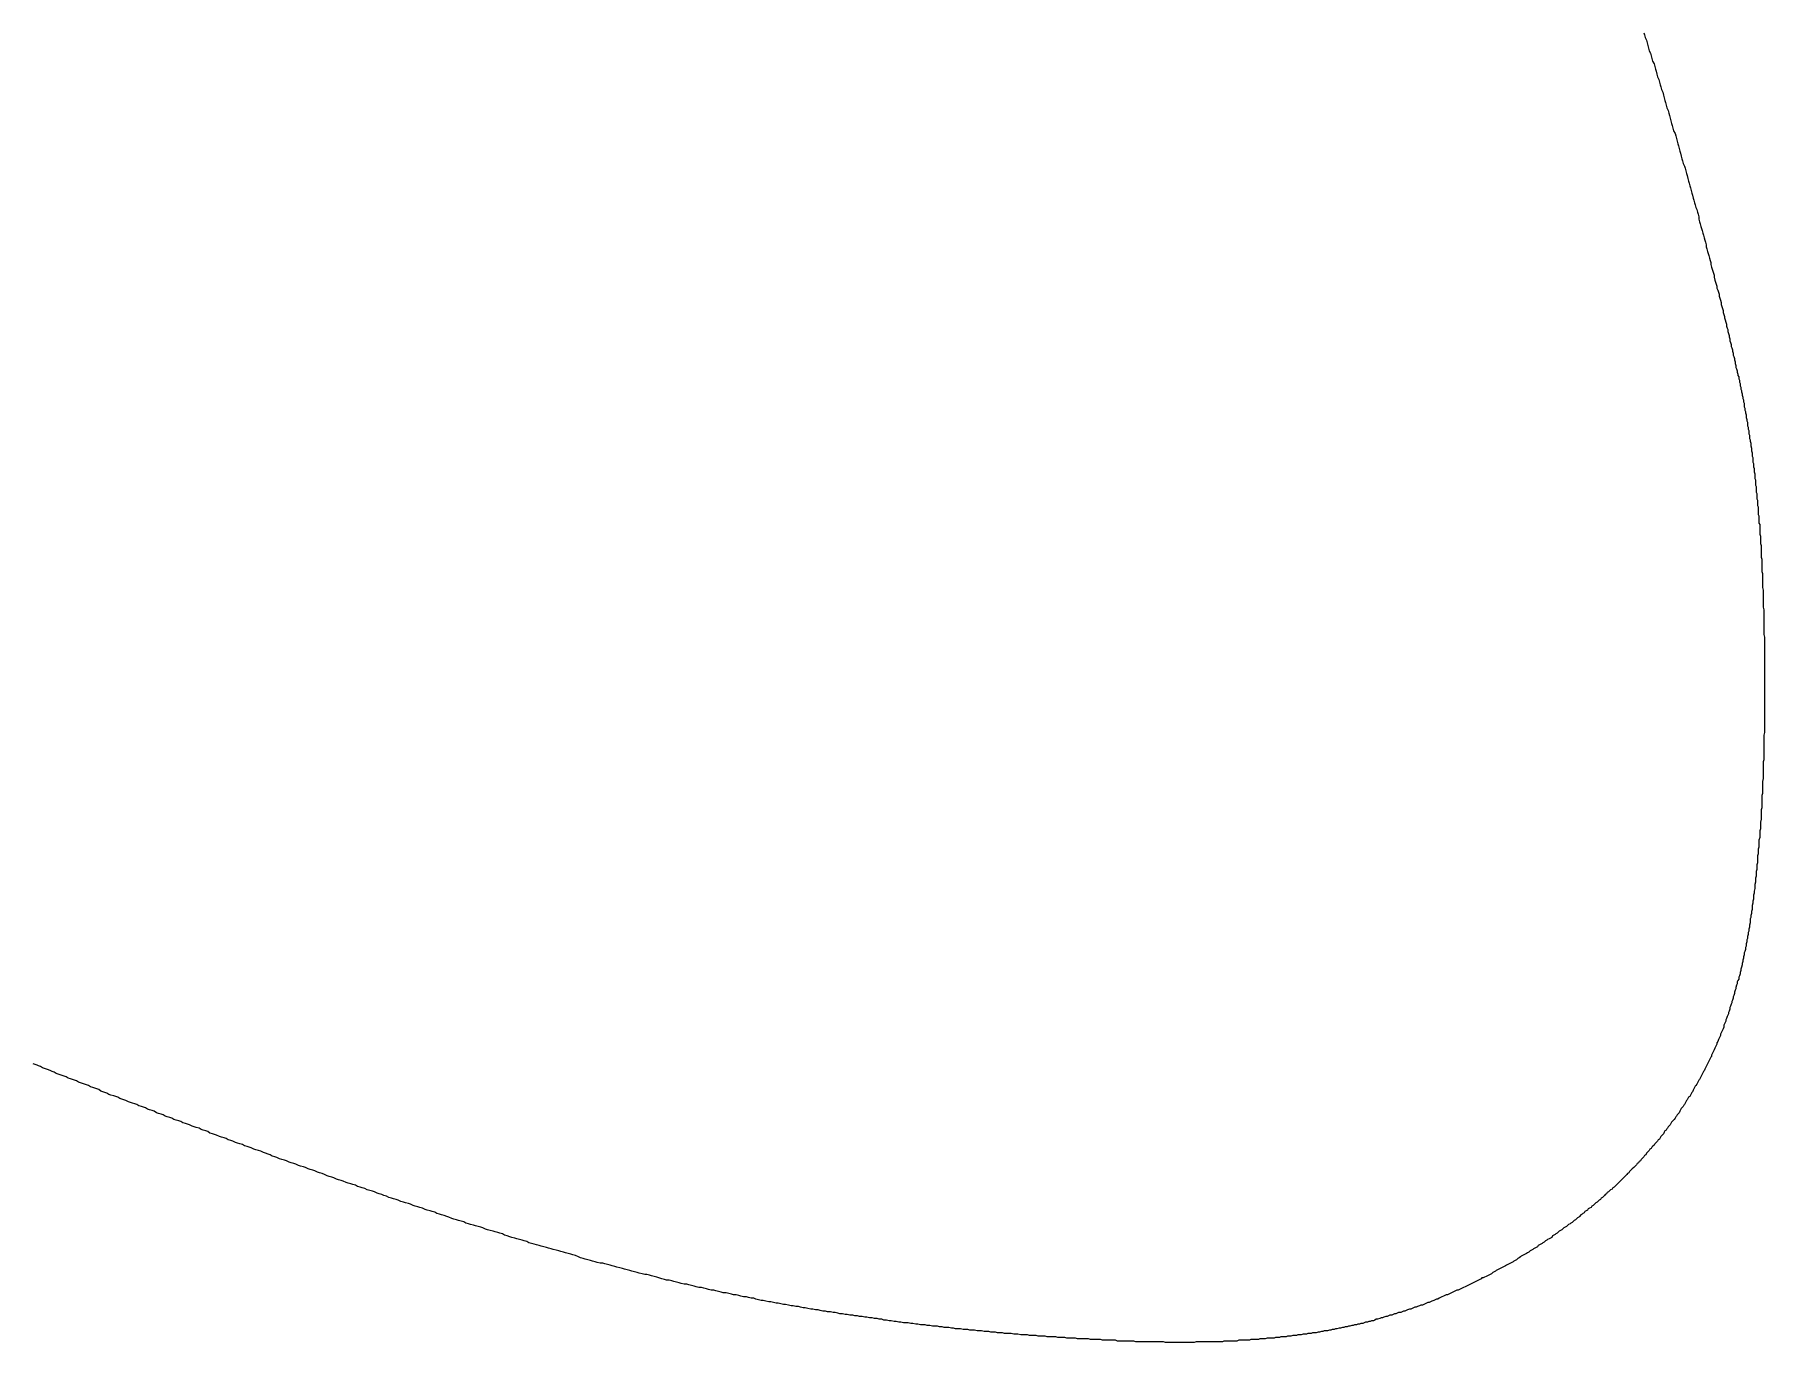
# Model space of a CAD drawing. Header units: millimetres. Extents: x 35 to 605, y 64 to 964.
# Drawn here: x 342.92 to 368.46, y 542.53 to 561.83 of the extents above; entities that cross this region are included whole.
import ezdxf

# ---------------------------------------------------------------- set-up
doc = ezdxf.new("R2010")
doc.units = ezdxf.units.MM

msp = doc.modelspace()

# ---------------------------------------------------------------- linework, layer by layer
msp.add_polyline3d([(366.677, 561.858, 0), (366.687, 561.828, 0), (366.697, 561.788, 0), (366.717, 561.748, 0), (366.727, 561.708, 0), (366.737, 561.668, 0), (366.747, 561.628, 0), (366.757, 561.588, 0), (366.777, 561.558, 0), (366.787, 561.518, 0), (366.797, 561.478, 0), (366.807, 561.438, 0), (366.827, 561.398, 0), (366.837, 561.358, 0), (366.847, 561.318, 0), (366.857, 561.288, 0), (366.867, 561.248, 0), (366.877, 561.208, 0), (366.897, 561.168, 0), (366.907, 561.128, 0), (366.917, 561.088, 0), (366.927, 561.058, 0), (366.937, 561.018, 0), (366.957, 560.978, 0), (366.967, 560.938, 0), (366.977, 560.898, 0), (366.987, 560.858, 0), (366.997, 560.828, 0), (367.007, 560.788, 0), (367.017, 560.748, 0), (367.037, 560.708, 0), (367.047, 560.668, 0), (367.057, 560.638, 0), (367.067, 560.598, 0), (367.077, 560.558, 0), (367.087, 560.518, 0), (367.097, 560.488, 0), (367.107, 560.448, 0), (367.117, 560.408, 0), (367.137, 560.368, 0), (367.147, 560.338, 0), (367.157, 560.298, 0), (367.167, 560.258, 0), (367.177, 560.218, 0), (367.187, 560.188, 0), (367.197, 560.148, 0), (367.207, 560.108, 0), (367.217, 560.078, 0), (367.227, 560.038, 0), (367.237, 559.998, 0), (367.247, 559.968, 0), (367.257, 559.928, 0), (367.277, 559.888, 0), (367.287, 559.858, 0), (367.297, 559.818, 0), (367.307, 559.778, 0), (367.317, 559.748, 0), (367.327, 559.708, 0), (367.337, 559.668, 0), (367.347, 559.638, 0), (367.357, 559.598, 0), (367.367, 559.568, 0), (367.377, 559.528, 0), (367.387, 559.488, 0), (367.397, 559.458, 0), (367.407, 559.418, 0), (367.417, 559.388, 0), (367.427, 559.348, 0), (367.437, 559.318, 0), (367.447, 559.278, 0), (367.457, 559.248, 0), (367.467, 559.208, 0), (367.477, 559.178, 0), (367.487, 559.138, 0), (367.487, 559.108, 0), (367.497, 559.068, 0), (367.507, 559.038, 0), (367.517, 558.998, 0), (367.527, 558.968, 0), (367.537, 558.938, 0), (367.547, 558.898, 0), (367.557, 558.868, 0), (367.567, 558.828, 0), (367.577, 558.798, 0), (367.587, 558.768, 0), (367.597, 558.728, 0), (367.597, 558.698, 0), (367.607, 558.668, 0), (367.617, 558.628, 0), (367.627, 558.598, 0), (367.637, 558.568, 0), (367.647, 558.528, 0), (367.657, 558.498, 0), (367.667, 558.468, 0), (367.667, 558.438, 0), (367.677, 558.398, 0), (367.687, 558.368, 0), (367.697, 558.338, 0), (367.707, 558.308, 0), (367.717, 558.278, 0), (367.717, 558.248, 0), (367.727, 558.208, 0), (367.737, 558.178, 0), (367.747, 558.148, 0), (367.757, 558.118, 0), (367.757, 558.088, 0), (367.767, 558.058, 0), (367.777, 558.028, 0), (367.787, 557.998, 0), (367.787, 557.968, 0), (367.797, 557.938, 0), (367.807, 557.908, 0), (367.817, 557.878, 0), (367.817, 557.848, 0), (367.827, 557.818, 0), (367.837, 557.788, 0), (367.847, 557.758, 0), (367.847, 557.728, 0), (367.857, 557.698, 0), (367.867, 557.668, 0), (367.867, 557.648, 0), (367.877, 557.618, 0), (367.887, 557.588, 0), (367.897, 557.558, 0), (367.897, 557.528, 0), (367.907, 557.498, 0), (367.917, 557.478, 0), (367.917, 557.448, 0), (367.927, 557.418, 0), (367.937, 557.388, 0), (367.937, 557.368, 0), (367.947, 557.338, 0), (367.947, 557.308, 0), (367.957, 557.288, 0), (367.967, 557.258, 0), (367.967, 557.228, 0), (367.977, 557.208, 0), (367.987, 557.178, 0), (367.987, 557.158, 0), (367.997, 557.128, 0), (367.997, 557.098, 0), (368.007, 557.078, 0), (368.017, 557.048, 0), (368.017, 557.028, 0), (368.027, 556.998, 0), (368.027, 556.978, 0), (368.037, 556.948, 0), (368.037, 556.918, 0), (368.047, 556.898, 0), (368.057, 556.868, 0), (368.057, 556.848, 0), (368.067, 556.818, 0), (368.067, 556.798, 0), (368.077, 556.778, 0), (368.077, 556.748, 0), (368.087, 556.728, 0), (368.087, 556.698, 0), (368.097, 556.678, 0), (368.097, 556.648, 0), (368.107, 556.628, 0), (368.107, 556.598, 0), (368.117, 556.578, 0), (368.117, 556.558, 0), (368.127, 556.528, 0), (368.127, 556.508, 0), (368.137, 556.478, 0), (368.137, 556.458, 0), (368.147, 556.438, 0), (368.147, 556.408, 0), (368.157, 556.388, 0), (368.157, 556.358, 0), (368.157, 556.338, 0), (368.167, 556.318, 0), (368.167, 556.288, 0), (368.177, 556.268, 0), (368.177, 556.248, 0), (368.187, 556.218, 0), (368.187, 556.198, 0), (368.187, 556.178, 0), (368.197, 556.148, 0), (368.197, 556.128, 0), (368.207, 556.108, 0), (368.207, 556.078, 0), (368.207, 556.058, 0), (368.217, 556.038, 0), (368.217, 556.008, 0), (368.227, 555.988, 0), (368.227, 555.968, 0), (368.227, 555.938, 0), (368.237, 555.918, 0), (368.237, 555.898, 0), (368.237, 555.868, 0), (368.247, 555.848, 0), (368.247, 555.828, 0), (368.257, 555.798, 0), (368.257, 555.778, 0), (368.257, 555.758, 0), (368.267, 555.728, 0), (368.267, 555.708, 0), (368.267, 555.688, 0), (368.277, 555.658, 0), (368.277, 555.638, 0), (368.277, 555.608, 0), (368.287, 555.588, 0), (368.287, 555.568, 0), (368.287, 555.538, 0), (368.287, 555.518, 0), (368.297, 555.498, 0), (368.297, 555.468, 0), (368.297, 555.448, 0), (368.307, 555.428, 0), (368.307, 555.398, 0), (368.307, 555.378, 0), (368.317, 555.348, 0), (368.317, 555.328, 0), (368.317, 555.308, 0), (368.317, 555.278, 0), (368.327, 555.258, 0), (368.327, 555.228, 0), (368.327, 555.208, 0), (368.327, 555.178, 0), (368.337, 555.158, 0), (368.337, 555.128, 0), (368.337, 555.108, 0), (368.337, 555.078, 0), (368.347, 555.058, 0), (368.347, 555.028, 0), (368.347, 555.008, 0), (368.347, 554.978, 0), (368.357, 554.958, 0), (368.357, 554.928, 0), (368.357, 554.908, 0), (368.357, 554.878, 0), (368.367, 554.858, 0), (368.367, 554.828, 0), (368.367, 554.808, 0), (368.367, 554.778, 0), (368.367, 554.748, 0), (368.377, 554.728, 0), (368.377, 554.698, 0), (368.377, 554.678, 0), (368.377, 554.648, 0), (368.377, 554.618, 0), (368.387, 554.598, 0), (368.387, 554.568, 0), (368.387, 554.538, 0), (368.387, 554.518, 0), (368.387, 554.488, 0), (368.387, 554.458, 0), (368.397, 554.428, 0), (368.397, 554.408, 0), (368.397, 554.378, 0), (368.397, 554.348, 0), (368.397, 554.318, 0), (368.407, 554.288, 0), (368.407, 554.268, 0), (368.407, 554.238, 0), (368.407, 554.208, 0), (368.407, 554.178, 0), (368.407, 554.148, 0), (368.407, 554.118, 0), (368.417, 554.088, 0), (368.417, 554.058, 0), (368.417, 554.028, 0), (368.417, 553.998, 0), (368.417, 553.968, 0), (368.417, 553.938, 0), (368.417, 553.908, 0), (368.427, 553.878, 0), (368.427, 553.848, 0), (368.427, 553.818, 0), (368.427, 553.788, 0), (368.427, 553.758, 0), (368.427, 553.728, 0), (368.427, 553.698, 0), (368.427, 553.668, 0), (368.437, 553.628, 0), (368.437, 553.598, 0), (368.437, 553.568, 0), (368.437, 553.538, 0), (368.437, 553.508, 0), (368.437, 553.468, 0), (368.437, 553.438, 0), (368.437, 553.408, 0), (368.437, 553.378, 0), (368.447, 553.338, 0), (368.447, 553.308, 0), (368.447, 553.278, 0), (368.447, 553.238, 0), (368.447, 553.208, 0), (368.447, 553.178, 0), (368.447, 553.138, 0), (368.447, 553.108, 0), (368.447, 553.078, 0), (368.447, 553.038, 0), (368.447, 553.008, 0), (368.447, 552.978, 0), (368.457, 552.938, 0), (368.457, 552.908, 0), (368.457, 552.868, 0), (368.457, 552.838, 0), (368.457, 552.798, 0), (368.457, 552.768, 0), (368.457, 552.738, 0), (368.457, 552.698, 0), (368.457, 552.668, 0), (368.457, 552.628, 0), (368.457, 552.598, 0), (368.457, 552.558, 0), (368.457, 552.528, 0), (368.457, 552.488, 0), (368.457, 552.458, 0), (368.457, 552.418, 0), (368.457, 552.388, 0), (368.457, 552.348, 0), (368.457, 552.318, 0), (368.457, 552.278, 0), (368.457, 552.238, 0), (368.457, 552.208, 0), (368.457, 552.168, 0), (368.457, 552.138, 0), (368.457, 552.098, 0), (368.457, 552.068, 0), (368.457, 552.028, 0), (368.457, 551.998, 0), (368.457, 551.958, 0), (368.457, 551.918, 0), (368.457, 551.888, 0), (368.457, 551.848, 0), (368.457, 551.818, 0), (368.457, 551.778, 0), (368.457, 551.738, 0), (368.457, 551.708, 0), (368.457, 551.668, 0), (368.457, 551.638, 0), (368.457, 551.598, 0), (368.457, 551.558, 0), (368.457, 551.528, 0), (368.447, 551.488, 0), (368.447, 551.458, 0), (368.447, 551.418, 0), (368.447, 551.378, 0), (368.447, 551.348, 0), (368.447, 551.308, 0), (368.447, 551.278, 0), (368.447, 551.238, 0), (368.447, 551.198, 0), (368.447, 551.168, 0), (368.447, 551.128, 0), (368.437, 551.098, 0), (368.437, 551.058, 0), (368.437, 551.028, 0), (368.437, 550.988, 0), (368.437, 550.948, 0), (368.437, 550.918, 0), (368.437, 550.878, 0), (368.437, 550.848, 0), (368.427, 550.808, 0), (368.427, 550.778, 0), (368.427, 550.738, 0), (368.427, 550.708, 0), (368.427, 550.668, 0), (368.427, 550.628, 0), (368.417, 550.598, 0), (368.417, 550.558, 0), (368.417, 550.528, 0), (368.417, 550.488, 0), (368.417, 550.458, 0), (368.417, 550.418, 0), (368.407, 550.388, 0), (368.407, 550.348, 0), (368.407, 550.318, 0), (368.407, 550.278, 0), (368.407, 550.248, 0), (368.397, 550.208, 0), (368.397, 550.178, 0), (368.397, 550.148, 0), (368.397, 550.108, 0), (368.387, 550.078, 0), (368.387, 550.038, 0), (368.387, 550.008, 0), (368.387, 549.978, 0), (368.377, 549.938, 0), (368.377, 549.908, 0), (368.377, 549.868, 0), (368.377, 549.838, 0), (368.367, 549.808, 0), (368.367, 549.768, 0), (368.367, 549.738, 0), (368.357, 549.708, 0), (368.357, 549.668, 0), (368.357, 549.638, 0), (368.357, 549.608, 0), (368.347, 549.578, 0), (368.347, 549.538, 0), (368.347, 549.508, 0), (368.337, 549.478, 0), (368.337, 549.448, 0), (368.337, 549.408, 0), (368.327, 549.378, 0), (368.327, 549.348, 0), (368.327, 549.318, 0), (368.317, 549.288, 0), (368.317, 549.258, 0), (368.317, 549.228, 0), (368.307, 549.188, 0), (368.307, 549.158, 0), (368.297, 549.128, 0), (368.297, 549.098, 0), (368.297, 549.068, 0), (368.287, 549.038, 0), (368.287, 549.008, 0), (368.277, 548.978, 0), (368.277, 548.948, 0), (368.277, 548.918, 0), (368.267, 548.888, 0), (368.267, 548.858, 0), (368.257, 548.828, 0), (368.257, 548.798, 0), (368.247, 548.778, 0), (368.247, 548.748, 0), (368.247, 548.718, 0), (368.237, 548.688, 0), (368.237, 548.658, 0), (368.227, 548.628, 0), (368.227, 548.598, 0), (368.217, 548.578, 0), (368.217, 548.548, 0), (368.207, 548.518, 0), (368.207, 548.488, 0), (368.197, 548.468, 0), (368.197, 548.438, 0), (368.187, 548.408, 0), (368.187, 548.378, 0), (368.177, 548.358, 0), (368.177, 548.328, 0), (368.167, 548.298, 0), (368.157, 548.278, 0), (368.157, 548.248, 0), (368.147, 548.218, 0), (368.147, 548.198, 0), (368.137, 548.168, 0), (368.137, 548.148, 0), (368.127, 548.118, 0), (368.127, 548.098, 0), (368.117, 548.068, 0), (368.107, 548.038, 0), (368.107, 548.018, 0), (368.097, 547.988, 0), (368.097, 547.968, 0), (368.087, 547.938, 0), (368.077, 547.918, 0), (368.077, 547.888, 0), (368.067, 547.868, 0), (368.057, 547.848, 0), (368.057, 547.818, 0), (368.047, 547.798, 0), (368.037, 547.768, 0), (368.037, 547.748, 0), (368.027, 547.728, 0), (368.017, 547.698, 0), (368.017, 547.678, 0), (368.007, 547.648, 0), (367.997, 547.628, 0), (367.997, 547.608, 0), (367.987, 547.578, 0), (367.977, 547.558, 0), (367.977, 547.538, 0), (367.967, 547.518, 0), (367.957, 547.488, 0), (367.947, 547.468, 0), (367.947, 547.448, 0), (367.937, 547.418, 0), (367.927, 547.398, 0), (367.927, 547.378, 0), (367.917, 547.358, 0), (367.907, 547.338, 0), (367.897, 547.308, 0), (367.887, 547.288, 0), (367.887, 547.268, 0), (367.877, 547.248, 0), (367.867, 547.228, 0), (367.857, 547.208, 0), (367.857, 547.178, 0), (367.847, 547.158, 0), (367.837, 547.138, 0), (367.827, 547.118, 0), (367.817, 547.098, 0), (367.807, 547.078, 0), (367.807, 547.058, 0), (367.797, 547.038, 0), (367.787, 547.018, 0), (367.777, 546.998, 0), (367.767, 546.968, 0), (367.757, 546.948, 0), (367.757, 546.928, 0), (367.747, 546.908, 0), (367.737, 546.888, 0), (367.727, 546.868, 0), (367.717, 546.848, 0), (367.707, 546.828, 0), (367.697, 546.808, 0), (367.687, 546.788, 0), (367.677, 546.768, 0), (367.677, 546.748, 0), (367.667, 546.738, 0), (367.657, 546.718, 0), (367.647, 546.698, 0), (367.637, 546.678, 0), (367.627, 546.658, 0), (367.617, 546.638, 0), (367.607, 546.618, 0), (367.597, 546.598, 0), (367.587, 546.578, 0), (367.577, 546.558, 0), (367.567, 546.538, 0), (367.557, 546.528, 0), (367.547, 546.508, 0), (367.537, 546.488, 0), (367.527, 546.468, 0), (367.517, 546.448, 0), (367.507, 546.428, 0), (367.497, 546.408, 0), (367.487, 546.398, 0), (367.477, 546.378, 0), (367.467, 546.358, 0), (367.457, 546.338, 0), (367.447, 546.318, 0), (367.437, 546.308, 0), (367.427, 546.288, 0), (367.417, 546.268, 0), (367.407, 546.248, 0), (367.397, 546.228, 0), (367.387, 546.218, 0), (367.377, 546.198, 0), (367.367, 546.178, 0), (367.357, 546.158, 0), (367.337, 546.148, 0), (367.327, 546.128, 0), (367.317, 546.108, 0), (367.307, 546.098, 0), (367.297, 546.078, 0), (367.287, 546.058, 0), (367.277, 546.038, 0), (367.267, 546.028, 0), (367.257, 546.008, 0), (367.237, 545.988, 0), (367.227, 545.978, 0), (367.217, 545.958, 0), (367.207, 545.938, 0), (367.197, 545.918, 0), (367.187, 545.908, 0), (367.167, 545.888, 0), (367.157, 545.868, 0), (367.147, 545.858, 0), (367.137, 545.838, 0), (367.127, 545.818, 0), (367.117, 545.808, 0), (367.097, 545.788, 0), (367.087, 545.778, 0), (367.077, 545.758, 0), (367.067, 545.738, 0), (367.057, 545.728, 0), (367.037, 545.708, 0), (367.027, 545.688, 0), (367.017, 545.678, 0), (367.007, 545.658, 0), (366.987, 545.648, 0), (366.977, 545.628, 0), (366.967, 545.608, 0), (366.957, 545.598, 0), (366.937, 545.578, 0), (366.927, 545.568, 0), (366.917, 545.548, 0), (366.907, 545.528, 0), (366.887, 545.518, 0), (366.877, 545.498, 0), (366.867, 545.488, 0), (366.847, 545.468, 0), (366.837, 545.458, 0), (366.827, 545.438, 0), (366.807, 545.418, 0), (366.797, 545.408, 0), (366.787, 545.388, 0), (366.767, 545.378, 0), (366.757, 545.358, 0), (366.747, 545.348, 0), (366.727, 545.328, 0), (366.717, 545.318, 0), (366.707, 545.298, 0), (366.687, 545.288, 0), (366.677, 545.268, 0), (366.667, 545.258, 0), (366.647, 545.238, 0), (366.637, 545.228, 0), (366.627, 545.208, 0), (366.607, 545.198, 0), (366.597, 545.178, 0), (366.577, 545.168, 0), (366.567, 545.148, 0), (366.557, 545.138, 0), (366.537, 545.118, 0), (366.527, 545.108, 0), (366.507, 545.088, 0), (366.497, 545.078, 0), (366.477, 545.058, 0), (366.467, 545.048, 0), (366.457, 545.028, 0), (366.437, 545.018, 0), (366.427, 545.008, 0), (366.407, 544.988, 0), (366.397, 544.978, 0), (366.377, 544.958, 0), (366.367, 544.948, 0), (366.347, 544.928, 0), (366.337, 544.918, 0), (366.327, 544.908, 0), (366.307, 544.888, 0), (366.297, 544.878, 0), (366.277, 544.858, 0), (366.267, 544.848, 0), (366.247, 544.828, 0), (366.237, 544.818, 0), (366.217, 544.808, 0), (366.207, 544.788, 0), (366.187, 544.778, 0), (366.177, 544.768, 0), (366.157, 544.748, 0), (366.137, 544.738, 0), (366.127, 544.718, 0), (366.107, 544.708, 0), (366.097, 544.698, 0), (366.077, 544.678, 0), (366.067, 544.668, 0), (366.047, 544.658, 0), (366.037, 544.638, 0), (366.017, 544.628, 0), (366.007, 544.618, 0), (365.987, 544.598, 0), (365.967, 544.588, 0), (365.957, 544.578, 0), (365.937, 544.558, 0), (365.927, 544.548, 0), (365.907, 544.538, 0), (365.897, 544.518, 0), (365.877, 544.508, 0), (365.857, 544.498, 0), (365.847, 544.478, 0), (365.827, 544.468, 0), (365.807, 544.458, 0), (365.797, 544.438, 0), (365.777, 544.428, 0), (365.767, 544.418, 0), (365.747, 544.408, 0), (365.727, 544.388, 0), (365.717, 544.378, 0), (365.697, 544.368, 0), (365.677, 544.348, 0), (365.667, 544.338, 0), (365.647, 544.328, 0), (365.637, 544.318, 0), (365.617, 544.298, 0), (365.597, 544.288, 0), (365.587, 544.278, 0), (365.567, 544.268, 0), (365.547, 544.248, 0), (365.537, 544.238, 0), (365.517, 544.228, 0), (365.497, 544.218, 0), (365.487, 544.208, 0), (365.467, 544.188, 0), (365.447, 544.178, 0), (365.427, 544.168, 0), (365.417, 544.158, 0), (365.397, 544.138, 0), (365.377, 544.128, 0), (365.367, 544.118, 0), (365.347, 544.108, 0), (365.327, 544.098, 0), (365.317, 544.078, 0), (365.297, 544.068, 0), (365.277, 544.058, 0), (365.257, 544.048, 0), (365.247, 544.038, 0), (365.227, 544.028, 0), (365.207, 544.008, 0), (365.187, 543.998, 0), (365.177, 543.988, 0), (365.157, 543.978, 0), (365.137, 543.968, 0), (365.117, 543.958, 0), (365.107, 543.938, 0), (365.087, 543.928, 0), (365.067, 543.918, 0), (365.047, 543.908, 0), (365.037, 543.898, 0), (365.017, 543.888, 0), (364.997, 543.878, 0), (364.977, 543.858, 0), (364.957, 543.848, 0), (364.947, 543.838, 0), (364.927, 543.828, 0), (364.907, 543.818, 0), (364.887, 543.808, 0), (364.867, 543.798, 0), (364.857, 543.788, 0), (364.837, 543.778, 0), (364.817, 543.768, 0), (364.797, 543.748, 0), (364.777, 543.738, 0), (364.757, 543.728, 0), (364.747, 543.718, 0), (364.727, 543.708, 0), (364.707, 543.698, 0), (364.687, 543.688, 0), (364.667, 543.678, 0), (364.647, 543.668, 0), (364.637, 543.658, 0), (364.617, 543.648, 0), (364.597, 543.638, 0), (364.577, 543.628, 0), (364.557, 543.618, 0), (364.537, 543.608, 0), (364.517, 543.598, 0), (364.497, 543.588, 0), (364.487, 543.578, 0), (364.467, 543.568, 0), (364.447, 543.558, 0), (364.427, 543.538, 0), (364.407, 543.528, 0), (364.387, 543.518, 0), (364.367, 543.508, 0), (364.347, 543.498, 0), (364.327, 543.488, 0), (364.307, 543.478, 0), (364.287, 543.478, 0), (364.277, 543.468, 0), (364.257, 543.458, 0), (364.237, 543.448, 0), (364.217, 543.438, 0), (364.197, 543.428, 0), (364.177, 543.418, 0), (364.157, 543.408, 0), (364.137, 543.398, 0), (364.117, 543.388, 0), (364.097, 543.378, 0), (364.077, 543.368, 0), (364.057, 543.358, 0), (364.037, 543.348, 0), (364.017, 543.338, 0), (363.997, 543.328, 0), (363.977, 543.318, 0), (363.957, 543.308, 0), (363.937, 543.298, 0), (363.917, 543.298, 0), (363.897, 543.288, 0), (363.877, 543.278, 0), (363.857, 543.268, 0), (363.837, 543.258, 0), (363.817, 543.248, 0), (363.797, 543.238, 0), (363.777, 543.228, 0), (363.757, 543.228, 0), (363.737, 543.218, 0), (363.717, 543.208, 0), (363.697, 543.198, 0), (363.677, 543.188, 0), (363.657, 543.178, 0), (363.637, 543.168, 0), (363.617, 543.168, 0), (363.597, 543.158, 0), (363.577, 543.148, 0), (363.547, 543.138, 0), (363.527, 543.128, 0), (363.507, 543.118, 0), (363.487, 543.118, 0), (363.467, 543.108, 0), (363.447, 543.098, 0), (363.427, 543.088, 0), (363.407, 543.078, 0), (363.387, 543.078, 0), (363.367, 543.068, 0), (363.337, 543.058, 0), (363.317, 543.048, 0), (363.297, 543.048, 0), (363.277, 543.038, 0), (363.257, 543.028, 0), (363.237, 543.018, 0), (363.217, 543.018, 0), (363.187, 543.008, 0), (363.167, 542.998, 0), (363.147, 542.988, 0), (363.127, 542.988, 0), (363.107, 542.978, 0), (363.087, 542.968, 0), (363.057, 542.968, 0), (363.037, 542.958, 0), (363.017, 542.948, 0), (362.997, 542.948, 0), (362.977, 542.938, 0), (362.957, 542.928, 0), (362.927, 542.928, 0), (362.907, 542.918, 0), (362.887, 542.908, 0), (362.867, 542.908, 0), (362.837, 542.898, 0), (362.817, 542.888, 0), (362.797, 542.888, 0), (362.777, 542.878, 0), (362.747, 542.868, 0), (362.727, 542.868, 0), (362.707, 542.858, 0), (362.687, 542.848, 0), (362.657, 542.848, 0), (362.637, 542.838, 0), (362.617, 542.838, 0), (362.597, 542.828, 0), (362.567, 542.828, 0), (362.547, 542.818, 0), (362.527, 542.808, 0), (362.497, 542.808, 0), (362.477, 542.798, 0), (362.457, 542.798, 0), (362.437, 542.788, 0), (362.407, 542.788, 0), (362.387, 542.778, 0), (362.367, 542.778, 0), (362.337, 542.768, 0), (362.317, 542.768, 0), (362.297, 542.758, 0), (362.267, 542.758, 0), (362.247, 542.748, 0), (362.227, 542.748, 0), (362.197, 542.738, 0), (362.177, 542.738, 0), (362.147, 542.728, 0), (362.127, 542.728, 0), (362.107, 542.718, 0), (362.077, 542.718, 0), (362.057, 542.708, 0), (362.037, 542.708, 0), (362.007, 542.698, 0), (361.987, 542.698, 0), (361.957, 542.698, 0), (361.937, 542.688, 0), (361.917, 542.688, 0), (361.887, 542.678, 0), (361.867, 542.678, 0), (361.837, 542.668, 0), (361.817, 542.668, 0), (361.787, 542.668, 0), (361.767, 542.658, 0), (361.737, 542.658, 0), (361.717, 542.658, 0), (361.697, 542.648, 0), (361.667, 542.648, 0), (361.647, 542.648, 0), (361.617, 542.638, 0), (361.597, 542.638, 0), (361.567, 542.638, 0), (361.547, 542.628, 0), (361.517, 542.628, 0), (361.497, 542.628, 0), (361.467, 542.618, 0), (361.447, 542.618, 0), (361.417, 542.618, 0), (361.397, 542.608, 0), (361.367, 542.608, 0), (361.347, 542.608, 0), (361.317, 542.608, 0), (361.297, 542.598, 0), (361.267, 542.598, 0), (361.237, 542.598, 0), (361.217, 542.588, 0), (361.187, 542.588, 0), (361.167, 542.588, 0), (361.137, 542.588, 0), (361.117, 542.588, 0), (361.087, 542.578, 0), (361.057, 542.578, 0), (361.037, 542.578, 0), (361.007, 542.578, 0), (360.987, 542.568, 0), (360.957, 542.568, 0), (360.927, 542.568, 0), (360.907, 542.568, 0), (360.877, 542.568, 0), (360.857, 542.558, 0), (360.827, 542.558, 0), (360.797, 542.558, 0), (360.777, 542.558, 0), (360.747, 542.558, 0), (360.717, 542.558, 0), (360.697, 542.558, 0), (360.667, 542.548, 0), (360.637, 542.548, 0), (360.617, 542.548, 0), (360.587, 542.548, 0), (360.557, 542.548, 0), (360.537, 542.548, 0), (360.507, 542.548, 0), (360.477, 542.548, 0), (360.457, 542.538, 0), (360.427, 542.538, 0), (360.397, 542.538, 0), (360.367, 542.538, 0), (360.347, 542.538, 0), (360.317, 542.538, 0), (360.287, 542.538, 0), (360.257, 542.538, 0), (360.237, 542.538, 0), (360.207, 542.538, 0), (360.177, 542.538, 0), (360.147, 542.538, 0), (360.127, 542.538, 0), (360.097, 542.538, 0), (360.067, 542.538, 0), (360.037, 542.528, 0), (360.007, 542.528, 0), (359.987, 542.528, 0), (359.957, 542.528, 0), (359.927, 542.528, 0), (359.897, 542.528, 0), (359.867, 542.528, 0), (359.837, 542.528, 0), (359.817, 542.528, 0), (359.787, 542.528, 0), (359.757, 542.528, 0), (359.727, 542.528, 0), (359.697, 542.528, 0), (359.667, 542.528, 0), (359.637, 542.528, 0), (359.617, 542.528, 0), (359.587, 542.538, 0), (359.557, 542.538, 0), (359.527, 542.538, 0), (359.497, 542.538, 0), (359.467, 542.538, 0), (359.437, 542.538, 0), (359.407, 542.538, 0), (359.377, 542.538, 0), (359.347, 542.538, 0), (359.317, 542.538, 0), (359.297, 542.538, 0), (359.267, 542.538, 0), (359.237, 542.538, 0), (359.207, 542.538, 0), (359.177, 542.538, 0), (359.147, 542.548, 0), (359.117, 542.548, 0), (359.087, 542.548, 0), (359.057, 542.548, 0), (359.027, 542.548, 0), (358.997, 542.548, 0), (358.967, 542.548, 0), (358.937, 542.548, 0), (358.907, 542.548, 0), (358.877, 542.558, 0), (358.847, 542.558, 0), (358.817, 542.558, 0), (358.777, 542.558, 0), (358.747, 542.558, 0), (358.717, 542.558, 0), (358.687, 542.558, 0), (358.657, 542.568, 0), (358.627, 542.568, 0), (358.597, 542.568, 0), (358.567, 542.568, 0), (358.537, 542.568, 0), (358.507, 542.568, 0), (358.477, 542.578, 0), (358.437, 542.578, 0), (358.407, 542.578, 0), (358.377, 542.578, 0), (358.347, 542.578, 0), (358.317, 542.578, 0), (358.287, 542.588, 0), (358.257, 542.588, 0), (358.217, 542.588, 0), (358.187, 542.588, 0), (358.157, 542.588, 0), (358.127, 542.598, 0), (358.097, 542.598, 0), (358.057, 542.598, 0), (358.027, 542.598, 0), (357.997, 542.608, 0), (357.967, 542.608, 0), (357.937, 542.608, 0), (357.897, 542.608, 0), (357.867, 542.608, 0), (357.837, 542.618, 0), (357.807, 542.618, 0), (357.767, 542.618, 0), (357.737, 542.618, 0), (357.707, 542.628, 0), (357.677, 542.628, 0), (357.637, 542.628, 0), (357.607, 542.628, 0), (357.577, 542.638, 0), (357.537, 542.638, 0), (357.507, 542.638, 0), (357.477, 542.638, 0), (357.437, 542.648, 0), (357.407, 542.648, 0), (357.377, 542.648, 0), (357.337, 542.658, 0), (357.307, 542.658, 0), (357.277, 542.658, 0), (357.237, 542.658, 0), (357.207, 542.668, 0), (357.177, 542.668, 0), (357.137, 542.668, 0), (357.107, 542.678, 0), (357.067, 542.678, 0), (357.037, 542.678, 0), (357.007, 542.688, 0), (356.967, 542.688, 0), (356.937, 542.688, 0), (356.897, 542.698, 0), (356.867, 542.698, 0), (356.837, 542.698, 0), (356.797, 542.708, 0), (356.767, 542.708, 0), (356.727, 542.708, 0), (356.697, 542.718, 0), (356.657, 542.718, 0), (356.627, 542.718, 0), (356.587, 542.728, 0), (356.557, 542.728, 0), (356.517, 542.728, 0), (356.487, 542.738, 0), (356.457, 542.738, 0), (356.417, 542.748, 0), (356.387, 542.748, 0), (356.347, 542.748, 0), (356.317, 542.758, 0), (356.277, 542.758, 0), (356.247, 542.768, 0), (356.207, 542.768, 0), (356.177, 542.768, 0), (356.137, 542.778, 0), (356.097, 542.778, 0), (356.067, 542.788, 0), (356.027, 542.788, 0), (355.997, 542.788, 0), (355.957, 542.798, 0), (355.927, 542.798, 0), (355.887, 542.808, 0), (355.857, 542.808, 0), (355.817, 542.818, 0), (355.787, 542.818, 0), (355.747, 542.818, 0), (355.707, 542.828, 0), (355.677, 542.828, 0), (355.637, 542.838, 0), (355.607, 542.838, 0), (355.567, 542.848, 0), (355.537, 542.848, 0), (355.497, 542.858, 0), (355.457, 542.858, 0), (355.427, 542.868, 0), (355.387, 542.868, 0), (355.357, 542.878, 0), (355.317, 542.878, 0), (355.287, 542.888, 0), (355.247, 542.888, 0), (355.207, 542.898, 0), (355.177, 542.898, 0), (355.137, 542.908, 0), (355.097, 542.908, 0), (355.067, 542.918, 0), (355.027, 542.918, 0), (354.997, 542.928, 0), (354.957, 542.928, 0), (354.917, 542.938, 0), (354.887, 542.938, 0), (354.847, 542.948, 0), (354.807, 542.948, 0), (354.777, 542.958, 0), (354.737, 542.968, 0), (354.707, 542.968, 0), (354.667, 542.978, 0), (354.627, 542.978, 0), (354.597, 542.988, 0), (354.557, 542.988, 0), (354.517, 542.998, 0), (354.487, 543.008, 0), (354.447, 543.008, 0), (354.407, 543.018, 0), (354.377, 543.018, 0), (354.337, 543.028, 0), (354.297, 543.038, 0), (354.267, 543.038, 0), (354.227, 543.048, 0), (354.197, 543.058, 0), (354.157, 543.058, 0), (354.117, 543.068, 0), (354.087, 543.068, 0), (354.047, 543.078, 0), (354.007, 543.088, 0), (353.977, 543.088, 0), (353.937, 543.098, 0), (353.897, 543.108, 0), (353.867, 543.108, 0), (353.827, 543.118, 0), (353.787, 543.128, 0), (353.757, 543.128, 0), (353.717, 543.138, 0), (353.677, 543.148, 0), (353.647, 543.148, 0), (353.607, 543.158, 0), (353.567, 543.168, 0), (353.537, 543.178, 0), (353.497, 543.178, 0), (353.457, 543.188, 0), (353.427, 543.198, 0), (353.387, 543.198, 0), (353.347, 543.208, 0), (353.317, 543.218, 0), (353.277, 543.228, 0), (353.237, 543.228, 0), (353.207, 543.238, 0), (353.167, 543.248, 0), (353.127, 543.258, 0), (353.087, 543.258, 0), (353.057, 543.268, 0), (353.017, 543.278, 0), (352.977, 543.288, 0), (352.947, 543.298, 0), (352.907, 543.298, 0), (352.867, 543.308, 0), (352.837, 543.318, 0), (352.797, 543.328, 0), (352.767, 543.338, 0), (352.727, 543.338, 0), (352.687, 543.348, 0), (352.657, 543.358, 0), (352.617, 543.368, 0), (352.577, 543.378, 0), (352.547, 543.388, 0), (352.507, 543.388, 0), (352.467, 543.398, 0), (352.437, 543.408, 0), (352.397, 543.418, 0), (352.357, 543.428, 0), (352.327, 543.438, 0), (352.287, 543.448, 0), (352.247, 543.448, 0), (352.217, 543.458, 0), (352.177, 543.468, 0), (352.137, 543.478, 0), (352.107, 543.488, 0), (352.067, 543.498, 0), (352.027, 543.508, 0), (351.997, 543.518, 0), (351.957, 543.528, 0), (351.927, 543.528, 0), (351.887, 543.538, 0), (351.847, 543.548, 0), (351.817, 543.558, 0), (351.777, 543.568, 0), (351.737, 543.578, 0), (351.707, 543.588, 0), (351.667, 543.598, 0), (351.627, 543.608, 0), (351.597, 543.618, 0), (351.557, 543.628, 0), (351.517, 543.638, 0), (351.487, 543.648, 0), (351.447, 543.658, 0), (351.417, 543.668, 0), (351.377, 543.678, 0), (351.337, 543.688, 0), (351.307, 543.698, 0), (351.267, 543.698, 0), (351.227, 543.708, 0), (351.197, 543.718, 0), (351.157, 543.728, 0), (351.127, 543.738, 0), (351.087, 543.748, 0), (351.047, 543.758, 0), (351.017, 543.768, 0), (350.977, 543.778, 0), (350.947, 543.788, 0), (350.907, 543.808, 0), (350.867, 543.818, 0), (350.837, 543.828, 0), (350.797, 543.838, 0), (350.757, 543.848, 0), (350.727, 543.858, 0), (350.687, 543.868, 0), (350.657, 543.878, 0), (350.617, 543.888, 0), (350.577, 543.898, 0), (350.547, 543.908, 0), (350.507, 543.918, 0), (350.477, 543.928, 0), (350.437, 543.938, 0), (350.397, 543.948, 0), (350.367, 543.958, 0), (350.327, 543.968, 0), (350.297, 543.978, 0), (350.257, 543.988, 0), (350.217, 543.998, 0), (350.187, 544.018, 0), (350.147, 544.028, 0), (350.117, 544.038, 0), (350.077, 544.048, 0), (350.037, 544.058, 0), (350.007, 544.068, 0), (349.967, 544.078, 0), (349.937, 544.088, 0), (349.897, 544.098, 0), (349.857, 544.108, 0), (349.827, 544.128, 0), (349.787, 544.138, 0), (349.757, 544.148, 0), (349.717, 544.158, 0), (349.687, 544.168, 0), (349.647, 544.178, 0), (349.607, 544.188, 0), (349.577, 544.198, 0), (349.537, 544.218, 0), (349.507, 544.228, 0), (349.467, 544.238, 0), (349.427, 544.248, 0), (349.397, 544.258, 0), (349.357, 544.268, 0), (349.327, 544.278, 0), (349.287, 544.288, 0), (349.257, 544.308, 0), (349.217, 544.318, 0), (349.177, 544.328, 0), (349.147, 544.338, 0), (349.107, 544.348, 0), (349.077, 544.358, 0), (349.037, 544.378, 0), (349.007, 544.388, 0), (348.967, 544.398, 0), (348.927, 544.408, 0), (348.897, 544.418, 0), (348.857, 544.428, 0), (348.827, 544.448, 0), (348.787, 544.458, 0), (348.757, 544.468, 0), (348.717, 544.478, 0), (348.687, 544.488, 0), (348.647, 544.508, 0), (348.607, 544.518, 0), (348.577, 544.528, 0), (348.537, 544.538, 0), (348.507, 544.548, 0), (348.467, 544.568, 0), (348.437, 544.578, 0), (348.397, 544.588, 0), (348.367, 544.598, 0), (348.327, 544.608, 0), (348.287, 544.628, 0), (348.257, 544.638, 0), (348.217, 544.648, 0), (348.187, 544.658, 0), (348.147, 544.668, 0), (348.117, 544.688, 0), (348.077, 544.698, 0), (348.047, 544.708, 0), (348.007, 544.718, 0), (347.977, 544.728, 0), (347.937, 544.748, 0), (347.907, 544.758, 0), (347.867, 544.768, 0), (347.827, 544.778, 0), (347.797, 544.798, 0), (347.757, 544.808, 0), (347.727, 544.818, 0), (347.687, 544.828, 0), (347.657, 544.848, 0), (347.617, 544.858, 0), (347.587, 544.868, 0), (347.547, 544.878, 0), (347.517, 544.888, 0), (347.477, 544.908, 0), (347.447, 544.918, 0), (347.407, 544.928, 0), (347.377, 544.938, 0), (347.337, 544.958, 0), (347.307, 544.968, 0), (347.267, 544.978, 0), (347.237, 544.988, 0), (347.197, 545.008, 0), (347.167, 545.018, 0), (347.127, 545.028, 0), (347.097, 545.038, 0), (347.057, 545.058, 0), (347.027, 545.068, 0), (346.987, 545.078, 0), (346.957, 545.088, 0), (346.917, 545.108, 0), (346.887, 545.118, 0), (346.847, 545.128, 0), (346.817, 545.138, 0), (346.777, 545.158, 0), (346.747, 545.168, 0), (346.707, 545.178, 0), (346.677, 545.188, 0), (346.637, 545.208, 0), (346.607, 545.218, 0), (346.567, 545.228, 0), (346.537, 545.238, 0), (346.497, 545.258, 0), (346.467, 545.268, 0), (346.427, 545.278, 0), (346.397, 545.298, 0), (346.367, 545.308, 0), (346.327, 545.318, 0), (346.297, 545.328, 0), (346.257, 545.348, 0), (346.227, 545.358, 0), (346.187, 545.368, 0), (346.157, 545.378, 0), (346.117, 545.398, 0), (346.087, 545.408, 0), (346.057, 545.418, 0), (346.017, 545.428, 0), (345.987, 545.448, 0), (345.947, 545.458, 0), (345.917, 545.468, 0), (345.887, 545.478, 0), (345.847, 545.498, 0), (345.817, 545.508, 0), (345.777, 545.518, 0), (345.747, 545.538, 0), (345.717, 545.548, 0), (345.677, 545.558, 0), (345.647, 545.568, 0), (345.607, 545.588, 0), (345.577, 545.598, 0), (345.547, 545.608, 0), (345.507, 545.618, 0), (345.477, 545.638, 0), (345.447, 545.648, 0), (345.407, 545.658, 0), (345.377, 545.668, 0), (345.347, 545.688, 0), (345.307, 545.698, 0), (345.277, 545.708, 0), (345.247, 545.718, 0), (345.207, 545.738, 0), (345.177, 545.748, 0), (345.147, 545.758, 0), (345.107, 545.768, 0), (345.077, 545.788, 0), (345.047, 545.798, 0), (345.007, 545.808, 0), (344.977, 545.818, 0), (344.947, 545.838, 0), (344.917, 545.848, 0), (344.877, 545.858, 0), (344.847, 545.868, 0), (344.817, 545.888, 0), (344.787, 545.898, 0), (344.747, 545.908, 0), (344.717, 545.918, 0), (344.687, 545.938, 0), (344.657, 545.948, 0), (344.617, 545.958, 0), (344.587, 545.968, 0), (344.557, 545.988, 0), (344.527, 545.998, 0), (344.497, 546.008, 0), (344.457, 546.018, 0), (344.427, 546.038, 0), (344.397, 546.048, 0), (344.367, 546.058, 0), (344.337, 546.068, 0), (344.307, 546.078, 0), (344.267, 546.098, 0), (344.237, 546.108, 0), (344.207, 546.118, 0), (344.177, 546.128, 0), (344.147, 546.148, 0), (344.117, 546.158, 0), (344.087, 546.168, 0), (344.047, 546.178, 0), (344.017, 546.188, 0), (343.987, 546.208, 0), (343.957, 546.218, 0), (343.927, 546.228, 0), (343.897, 546.238, 0), (343.867, 546.258, 0), (343.837, 546.268, 0), (343.807, 546.278, 0), (343.777, 546.288, 0), (343.747, 546.298, 0), (343.717, 546.318, 0), (343.687, 546.328, 0), (343.657, 546.338, 0), (343.627, 546.348, 0), (343.597, 546.358, 0), (343.567, 546.368, 0), (343.537, 546.388, 0), (343.507, 546.398, 0), (343.477, 546.408, 0), (343.447, 546.418, 0), (343.417, 546.428, 0), (343.387, 546.448, 0), (343.357, 546.458, 0), (343.327, 546.468, 0), (343.297, 546.478, 0), (343.267, 546.488, 0), (343.237, 546.498, 0), (343.207, 546.518, 0), (343.177, 546.528, 0), (343.157, 546.538, 0), (343.127, 546.548, 0), (343.097, 546.558, 0), (343.067, 546.568, 0), (343.037, 546.578, 0), (343.007, 546.598, 0), (342.977, 546.608, 0), (342.957, 546.618, 0), (342.927, 546.628, 0), (342.897, 546.638, 0)])

doc.saveas('drawing.dxf')
